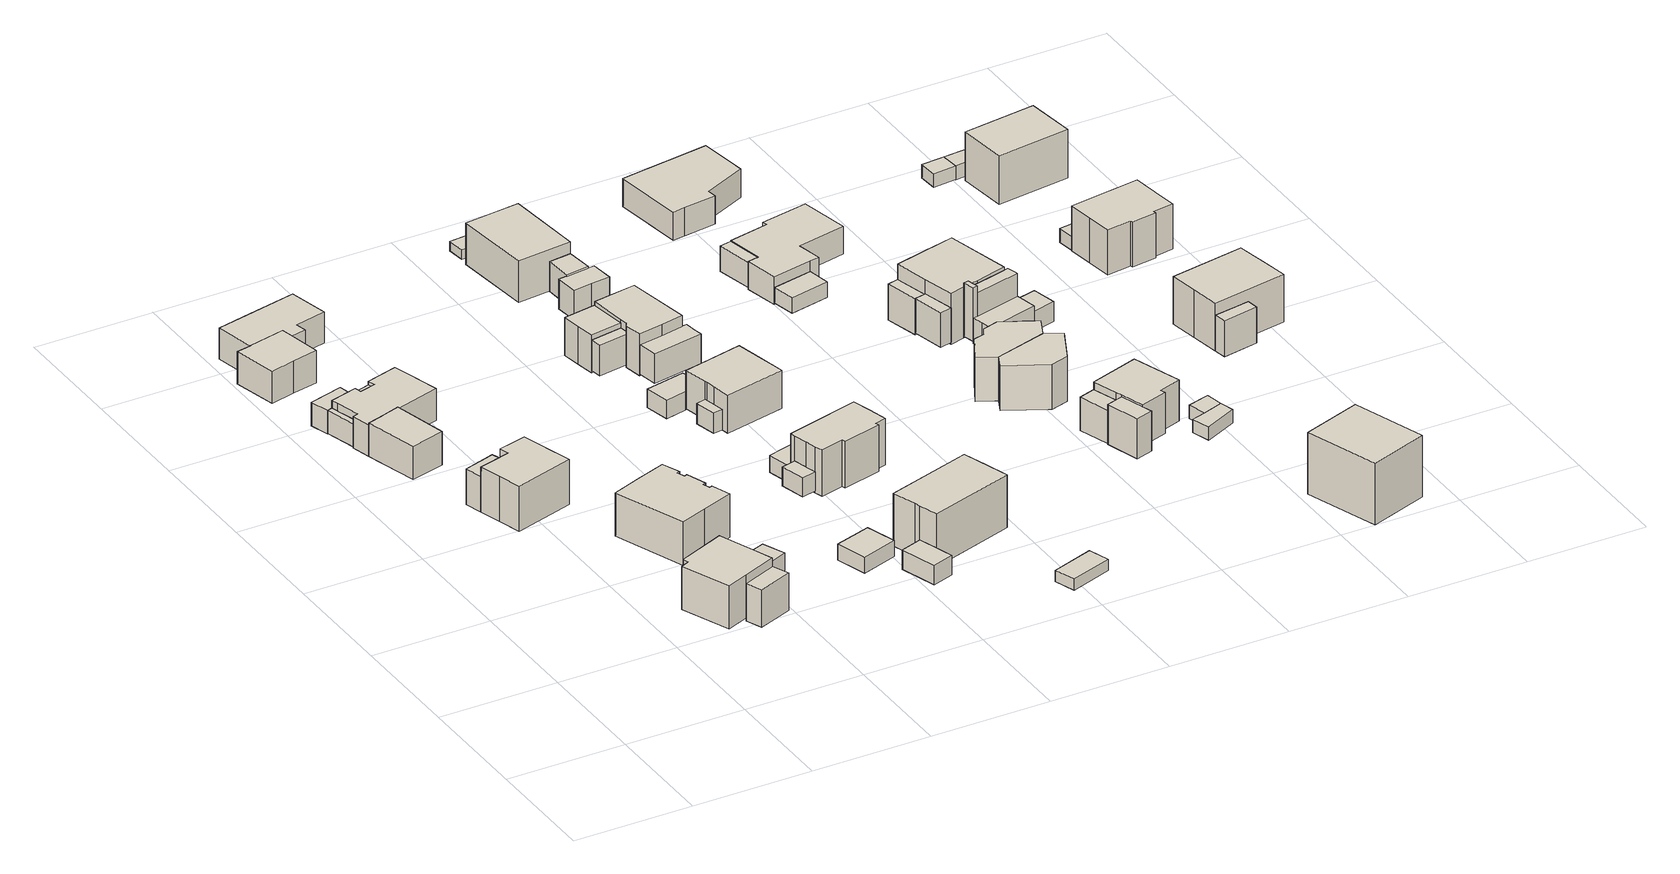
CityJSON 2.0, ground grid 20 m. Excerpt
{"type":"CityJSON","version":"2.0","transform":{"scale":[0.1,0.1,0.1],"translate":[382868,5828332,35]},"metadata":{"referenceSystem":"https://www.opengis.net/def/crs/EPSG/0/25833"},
"CityObjects":{
"building1":{"type":"Building","attributes":{"Gemeindeschluessel":"11000012","BezugspunktDach":"2200","function":"51009_1610","measuredHeight":3.95,"storeysAboveGround":0},"address":[{"country":"Germany","locality":"Berlin"}],"geometry":[{"type":"Solid","lod":"1","boundaries":[[[[0,1,2,3]],[[4,5,6,7]],[[4,7,3,2]],[[5,4,2,1]],[[6,5,1,0]],[[7,6,0,3]]]]}]},
"building2":{"type":"Building","attributes":{"Gemeindeschluessel":"11000012","BezugspunktDach":"2200","function":"31001_2463","measuredHeight":4.08,"storeysAboveGround":1},"address":[{"country":"Germany","locality":"Berlin","thoroughfareNumber":"12 (1)","thoroughfareName":"Schickstraße"}],"geometry":[{"type":"Solid","lod":"1","boundaries":[[[[3,2,8,9,10]],[[11,12,13,14,15]],[[11,15,10,9]],[[12,11,9,8]],[[13,12,8,2]],[[14,13,2,3]],[[15,14,3,10]]]]}]},
"building3":{"type":"Building","attributes":{"Gemeindeschluessel":"11000012","function":"31001_1010"},"address":[{"country":"Germany","locality":"Berlin","thoroughfareNumber":"10","thoroughfareName":"Schickstraße"}],"children":["building3-1","building3-2"]},
"building3-1":{"type":"BuildingPart","attributes":{"BezugspunktDach":"2200","measuredHeight":10.49,"storeysAboveGround":2},"parents":["building3"],"geometry":[{"type":"MultiSurface","lod":"1","boundaries":[[[16,17,18,19,20,21,22,23]],[[24,25,26,27,28,29,30,31]],[[32,33,34,35,36,23,22]],[[37,33,22,21]],[[26,25,21,20]],[[27,26,20,19]],[[28,27,19,18]],[[29,28,18,17]],[[30,29,17,16]],[[31,30,16,23]],[[24,38,34,33,32]],[[38,31,36,35,34]],[[39,40,25,37]],[[25,24,41,33,37]]]}]},
"building3-2":{"type":"BuildingPart","attributes":{"BezugspunktDach":"2200","measuredHeight":6.55,"storeysAboveGround":2},"parents":["building3"],"geometry":[{"type":"Solid","lod":"1","boundaries":[[[[35,34,33,37,39,42,43]],[[44,40,25,24,38,31,45]],[[44,45,43,42]],[[40,44,42,39]],[[25,40,39,37]],[[25,37,25,24]],[[45,31,35,43]],[[24,25,37,33]],[[38,24,33,34]],[[31,38,34,35]]]]}]},
"building4":{"type":"Building","attributes":{"Gemeindeschluessel":"11000012","function":"31001_1010"},"address":[{"country":"Germany","locality":"Berlin","thoroughfareNumber":"12","thoroughfareName":"Schickstraße"}],"children":["building4-1","building4-2"]},
"building4-1":{"type":"BuildingPart","attributes":{"BezugspunktDach":"2200","measuredHeight":6.84,"storeysAboveGround":1},"parents":["building4"],"geometry":[{"type":"MultiSurface","lod":"1","boundaries":[[[46,47,48,49,50,51,52,53,54,55,56,57,58,59]],[[60,61,62,63,64,65,66,67,68,69,70,71,72,73]],[[60,73,59,58]],[[61,60,58,57]],[[62,61,57,56]],[[63,62,56,55]],[[64,63,55,54]],[[65,64,54,53]],[[66,65,53,52]],[[67,66,52,51]],[[67,74,68]],[[70,69,49,48]],[[71,70,48,47]],[[72,71,47,46]],[[73,72,46,59]],[[68,74,75,50]],[[51,75,74,67]],[[69,68,50,49]]]}]},
"building4-2":{"type":"BuildingPart","attributes":{"BezugspunktDach":"2200","measuredHeight":7.08,"storeysAboveGround":1},"parents":["building4"],"geometry":[{"type":"MultiSurface","lod":"1","boundaries":[[[76,77,78,79,80]],[[74,67,81,82,69]],[[75,50,49,69,80,79]],[[74,69,68]],[[67,74,79,78],[67,51,75,74]],[[81,67,78,77]],[[82,81,77,76]],[[69,82,76,80]],[[74,68,50,75]],[[68,69,49,50]],[[75,51,67,74]]]}]},
"building5":{"type":"Building","attributes":{"Gemeindeschluessel":"11000012","function":"31001_1010"},"address":[{"country":"Germany","locality":"Berlin","thoroughfareNumber":"6","thoroughfareName":"Schickstraße"}],"children":["building5-1","building5-2"]},
"building5-1":{"type":"BuildingPart","attributes":{"BezugspunktDach":"2200","measuredHeight":8.29,"storeysAboveGround":1},"parents":["building5"],"geometry":[{"type":"MultiSurface","lod":"1","boundaries":[[[83,84,85,86,87,88,89,90,91]],[[92,93,94,95,96,97,98,99,100]],[[92,100,91,90]],[[93,92,90,89]],[[94,93,89,88]],[[95,94,88,87]],[[96,95,87,86]],[[101,102,96,86,85]],[[98,97,85,84]],[[99,98,84,83]],[[100,99,83,91]],[[103,97,96,102,101]]]}]},
"building5-2":{"type":"BuildingPart","attributes":{"BezugspunktDach":"2200","measuredHeight":6.7,"storeysAboveGround":1},"parents":["building5"],"geometry":[{"type":"MultiSurface","lod":"1","boundaries":[[[101,104,105,102]],[[106,107,97,96]],[[106,96,102,105]],[[107,106,105,104]],[[97,107,104,101]],[[108,96,97,101,102]]]}]},
"building6":{"type":"Building","attributes":{"Gemeindeschluessel":"11000012","BezugspunktDach":"2200","function":"51009_1610","measuredHeight":4.74,"storeysAboveGround":0},"address":[{"country":"Germany","locality":"Berlin"}],"geometry":[{"type":"Solid","lod":"1","boundaries":[[[[109,110,111,112]],[[113,114,115,12]],[[113,12,112,111]],[[114,113,111,110]],[[115,114,110,109]],[[12,115,109,112]]]]}]},
"building7":{"type":"Building","attributes":{"Gemeindeschluessel":"11000012","BezugspunktDach":"2200","function":"31001_2463","measuredHeight":6.43,"storeysAboveGround":1},"address":[{"country":"Germany","locality":"Berlin","thoroughfareNumber":"6 (1)","thoroughfareName":"Schickstraße"}],"geometry":[{"type":"Solid","lod":"1","boundaries":[[[[116,117,118,119]],[[120,121,122,123]],[[120,123,119,118]],[[121,120,118,117]],[[122,121,117,116]],[[123,122,116,119]]]]}]},
"building8":{"type":"Building","attributes":{"Gemeindeschluessel":"11000012","function":"31001_1010"},"address":[{"country":"Germany","locality":"Berlin","thoroughfareNumber":"14","thoroughfareName":"Schickstraße"}],"children":["building8-1","building8-2"]},
"building8-1":{"type":"BuildingPart","attributes":{"BezugspunktDach":"2200","measuredHeight":6.69,"storeysAboveGround":1},"parents":["building8"],"geometry":[{"type":"MultiSurface","lod":"1","boundaries":[[[124,125,126,127,128,129,130,131,132]],[[133,134,135,136,137,138,139,140,141]],[[133,141,132,131]],[[134,133,131,130]],[[135,134,130,129]],[[136,135,129,128]],[[137,136,128,127]],[[138,137,127,126]],[[139,138,139,125]],[[141,140,124,132]],[[126,125,139,138]],[[142,140,139,125,124]]]}]},
"building8-2":{"type":"BuildingPart","attributes":{"BezugspunktDach":"2200","measuredHeight":6.7,"storeysAboveGround":1},"parents":["building8"],"geometry":[{"type":"MultiSurface","lod":"1","boundaries":[[[143,144,145,146,147,148,149,150]],[[151,140,139,138,152,153,154,155]],[[151,155,150,149]],[[140,151,149,148]],[[156,125,124,157,148,147]],[[126,125,147,146]],[[152,138,146,145]],[[153,152,145,144]],[[154,153,144,143]],[[155,154,143,150]],[[139,140,157,124,125,156]],[[138,158,139,125,126]]]}]},
"building9":{"type":"Building","attributes":{"Gemeindeschluessel":"11000012","BezugspunktDach":"2200","function":"31001_1010","measuredHeight":9.33,"storeysAboveGround":1},"address":[{"country":"Germany","locality":"Berlin","thoroughfareNumber":"8, 8A","thoroughfareName":"Schickstraße"}],"geometry":[{"type":"Solid","lod":"1","boundaries":[[[[159,160,161,162,163,164,165,166,167,168,169,170,171,172]],[[173,174,175,176,177,178,179,180,181,182,183,184,185,186]],[[173,186,172,171]],[[174,173,171,170]],[[175,174,170,169]],[[176,175,169,168]],[[177,176,168,167]],[[178,177,167,166]],[[179,178,166,165]],[[180,179,165,164]],[[181,180,164,163]],[[182,181,163,162]],[[183,182,162,161]],[[184,183,161,160]],[[185,184,160,159]],[[186,185,159,172]]]]}]},
"building10":{"type":"Building","attributes":{"Gemeindeschluessel":"11000012","BezugspunktDach":"2200","function":"51009_1610","measuredHeight":5.47,"storeysAboveGround":0},"address":[{"country":"Germany","locality":"Berlin"}],"geometry":[{"type":"Solid","lod":"1","boundaries":[[[[187,188,189,190]],[[175,178,177,176]],[[175,176,190,189]],[[178,175,189,188]],[[177,178,188,187]],[[176,177,187,190]]]]}]},
"building11":{"type":"Building","attributes":{"Gemeindeschluessel":"11000012","BezugspunktDach":"2200","function":"51009_1610","measuredHeight":3,"storeysAboveGround":0},"address":[{"country":"Germany","locality":"Berlin"}],"geometry":[{"type":"Solid","lod":"1","boundaries":[[[[191,192,193,194]],[[179,182,181,180]],[[179,180,194,193]],[[182,179,193,192]],[[181,182,192,191]],[[180,181,191,194]]]]}]},
"building12":{"type":"Building","attributes":{"Gemeindeschluessel":"11000012","BezugspunktDach":"2200","function":"31001_2000","measuredHeight":2.71,"storeysAboveGround":1},"address":[{"country":"Germany","locality":"Berlin","thoroughfareNumber":"3 (1)","thoroughfareName":"Riemerstraße"}],"geometry":[{"type":"Solid","lod":"1","boundaries":[[[[195,196,197,198]],[[199,200,201,202]],[[199,202,198,197]],[[200,199,197,196]],[[201,200,196,195]],[[202,201,195,198]]]]}]},
"building13":{"type":"Building","attributes":{"Gemeindeschluessel":"11000012","BezugspunktDach":"2200","function":"51009_1610","measuredHeight":3.24,"storeysAboveGround":0},"address":[{"country":"Germany","locality":"Berlin"}],"geometry":[{"type":"Solid","lod":"1","boundaries":[[[[203,204,205,206,207]],[[208,209,210,211,212]],[[208,212,207,206]],[[209,208,206,205]],[[210,209,205,204]],[[211,210,204,203]],[[212,211,203,207]]]]}]},
"building14":{"type":"Building","attributes":{"Gemeindeschluessel":"11000012","BezugspunktDach":"2200","function":"51009_1610","measuredHeight":3.25,"storeysAboveGround":0},"address":[{"country":"Germany","locality":"Berlin"}],"geometry":[{"type":"Solid","lod":"1","boundaries":[[[[213,214,215,216]],[[217,218,219,220]],[[217,220,216,215]],[[218,217,215,214]],[[219,218,214,213]],[[220,219,213,216]]]]}]},
"building15":{"type":"Building","attributes":{"Gemeindeschluessel":"11000012","BezugspunktDach":"2200","function":"51009_1610","measuredHeight":3.51,"storeysAboveGround":0},"address":[{"country":"Germany","locality":"Berlin"}],"geometry":[{"type":"Solid","lod":"1","boundaries":[[[[221,222,223,224]],[[225,226,227,228]],[[225,228,224,223]],[[226,225,223,222]],[[227,226,222,221]],[[228,227,221,224]]]]}]},
"building16":{"type":"Building","attributes":{"Gemeindeschluessel":"11000012","BezugspunktDach":"2200","function":"31001_2463","measuredHeight":3.1,"storeysAboveGround":1},"address":[{"country":"Germany","locality":"Berlin","thoroughfareNumber":"7 (1)","thoroughfareName":"Riemerstraße"}],"geometry":[{"type":"Solid","lod":"1","boundaries":[[[[229,230,231,232,233]],[[234,235,236,237,238]],[[234,238,233,232]],[[235,234,232,231]],[[236,235,231,230]],[[237,236,230,229]],[[238,237,229,233]]]]}]},
"building17":{"type":"Building","attributes":{"Gemeindeschluessel":"11000012","BezugspunktDach":"2200","function":"31001_2463","measuredHeight":2.88,"storeysAboveGround":1},"address":[{"country":"Germany","locality":"Berlin","thoroughfareNumber":"5 (1)","thoroughfareName":"Riemerstraße"}],"geometry":[{"type":"Solid","lod":"1","boundaries":[[[[239,240,241,242,243]],[[244,245,246,247,248]],[[244,248,243,242]],[[245,244,242,241]],[[246,245,241,240]],[[247,246,240,239]],[[248,247,239,243]]]]}]},
"building18":{"type":"Building","attributes":{"Gemeindeschluessel":"11000012","BezugspunktDach":"2200","function":"51009_1610","measuredHeight":5.22,"storeysAboveGround":0},"address":[{"country":"Germany","locality":"Berlin"}],"geometry":[{"type":"Solid","lod":"1","boundaries":[[[[249,250,251,252,253]],[[254,255,256,257,258]],[[254,258,253,252]],[[255,254,252,251]],[[256,255,251,250]],[[257,256,250,249]],[[258,257,249,253]]]]}]},
"building19":{"type":"Building","attributes":{"Gemeindeschluessel":"11000012","BezugspunktDach":"2200","function":"31001_1010","measuredHeight":10.96,"storeysAboveGround":1},"address":[{"country":"Germany","locality":"Berlin","thoroughfareNumber":"3","thoroughfareName":"Riemerstraße"}],"geometry":[{"type":"Solid","lod":"1","boundaries":[[[[259,260,261,262,263,264,265]],[[266,267,268,269,270,271,272]],[[266,272,265,264]],[[267,266,264,263]],[[268,267,263,262]],[[269,268,262,261]],[[270,269,261,260]],[[271,270,260,259]],[[272,271,259,265]]]]}]},
"building20":{"type":"Building","attributes":{"Gemeindeschluessel":"11000012","BezugspunktDach":"2200","function":"31001_1010","measuredHeight":9.68,"storeysAboveGround":1},"address":[{"country":"Germany","locality":"Berlin","thoroughfareNumber":"5","thoroughfareName":"Riemerstraße"}],"geometry":[{"type":"Solid","lod":"1","boundaries":[[[[273,274,275,276,277,278,279,280,281,282,283,284,285]],[[245,286,287,288,289,290,291,292,293,294,295,296,246]],[[245,246,285,284]],[[286,245,284,283]],[[287,286,283,282]],[[288,287,282,281]],[[289,288,281,280]],[[290,289,280,279]],[[291,290,279,278]],[[292,291,278,277]],[[293,292,277,276]],[[294,293,276,275]],[[295,294,275,274]],[[296,295,274,273]],[[246,296,273,285]]]]}]},
"building21":{"type":"Building","attributes":{"Gemeindeschluessel":"11000012","BezugspunktDach":"2200","function":"31001_1010","measuredHeight":7.96,"storeysAboveGround":1},"address":[{"country":"Germany","locality":"Berlin","thoroughfareNumber":"7","thoroughfareName":"Riemerstraße"}],"geometry":[{"type":"Solid","lod":"1","boundaries":[[[[297,298,299,300,301,302,303,304,305]],[[306,307,308,309,310,311,312,225,313]],[[306,313,305,304]],[[307,306,304,303]],[[308,307,303,302]],[[309,308,302,301]],[[310,309,301,300]],[[311,310,300,299]],[[312,311,299,298]],[[225,312,298,297]],[[313,225,297,305]]]]}]},
"building22":{"type":"Building","attributes":{"Gemeindeschluessel":"11000012","function":"31001_1010"},"address":[{"country":"Germany","locality":"Berlin","thoroughfareNumber":"9","thoroughfareName":"Riemerstraße"}],"children":["building22-1","building22-2"]},
"building22-1":{"type":"BuildingPart","attributes":{"BezugspunktDach":"2200","measuredHeight":8.81,"storeysAboveGround":1},"parents":["building22"],"geometry":[{"type":"Solid","lod":"1","boundaries":[[[[314,315,316,317,318,319,320,321,322]],[[323,324,325,326,327,328,329,330,331]],[[323,331,322,321]],[[324,323,321,320]],[[325,324,320,319]],[[326,325,319,318]],[[327,326,318,317]],[[328,327,317,316]],[[329,328,316,315]],[[330,329,315,314]],[[331,330,314,322]]]]}]},
"building22-2":{"type":"BuildingPart","attributes":{"BezugspunktDach":"2200","measuredHeight":7.16,"storeysAboveGround":1},"parents":["building22"],"geometry":[{"type":"Solid","lod":"1","boundaries":[[[[332,333,334,335,336,337]],[[331,338,330,339,340,341]],[[331,341,337,336]],[[338,331,336,335]],[[330,338,335,334]],[[339,330,334,333]],[[340,339,333,332]],[[341,340,332,337]]]]}]},
"building23":{"type":"Building","attributes":{"Gemeindeschluessel":"11000012","BezugspunktDach":"2200","function":"31001_2463","measuredHeight":1.86,"storeysAboveGround":1},"address":[{"country":"Germany","locality":"Berlin","thoroughfareNumber":"11 (1)","thoroughfareName":"Holwedestraße"}],"geometry":[{"type":"Solid","lod":"1","boundaries":[[[[342,343,344,345]],[[346,347,348,349]],[[346,349,345,344]],[[347,346,344,343]],[[348,347,343,342]],[[349,348,342,345]]]]}]},
"building24":{"type":"Building","attributes":{"Gemeindeschluessel":"11000012","BezugspunktDach":"2200","function":"31001_2463","measuredHeight":6.22,"storeysAboveGround":1},"address":[{"country":"Germany","locality":"Berlin","thoroughfareNumber":"9 (1)","thoroughfareName":"Riemerstraße"}],"geometry":[{"type":"Solid","lod":"1","boundaries":[[[[350,351,352,353,354,355]],[[356,357,358,359,360,361]],[[356,361,355,354]],[[357,356,354,353]],[[358,357,353,352]],[[359,358,352,351]],[[360,359,351,350]],[[361,360,350,355]]]]}]},
"building25":{"type":"Building","attributes":{"Gemeindeschluessel":"11000012","function":"31001_1010"},"address":[{"country":"Germany","locality":"Berlin","thoroughfareNumber":"11","thoroughfareName":"Riemerstraße"}],"children":["building25-1","building25-2"]},
"building25-1":{"type":"BuildingPart","attributes":{"BezugspunktDach":"2200","measuredHeight":9.19,"storeysAboveGround":1},"parents":["building25"],"geometry":[{"type":"Solid","lod":"1","boundaries":[[[[362,363,364,365,366]],[[367,368,369,370,371]],[[367,371,366,365]],[[368,367,365,364]],[[369,368,364,363]],[[370,369,363,362],[372,373,374,369]],[[371,370,362,366]],[[373,372,369,374]]]]}]},
"building25-2":{"type":"BuildingPart","attributes":{"BezugspunktDach":"2200","measuredHeight":5.11,"storeysAboveGround":1},"parents":["building25"],"geometry":[{"type":"Solid","lod":"1","boundaries":[[[[375,376,374,373]],[[369,377,378,372]],[[377,369,374,376]],[[378,377,376,375]],[[372,378,375,373]],[[373,374,369,372]]]]}]},
"building26":{"type":"Building","attributes":{"Gemeindeschluessel":"11000012","BezugspunktDach":"2200","function":"31001_2000","measuredHeight":1.62,"storeysAboveGround":1},"address":[{"country":"Germany","locality":"Berlin","thoroughfareNumber":"11 (2)","thoroughfareName":"Riemerstraße"}],"geometry":[{"type":"Solid","lod":"1","boundaries":[[[[379,380,381,382]],[[383,384,385,386]],[[383,386,382,381]],[[384,383,381,380]],[[385,384,380,379]],[[386,385,379,382]]]]}]},
"building27":{"type":"Building","attributes":{"Gemeindeschluessel":"11000012","BezugspunktDach":"2200","function":"31001_2463","measuredHeight":6.53,"storeysAboveGround":1},"address":[{"country":"Germany","locality":"Berlin","thoroughfareNumber":"11 (1)","thoroughfareName":"Riemerstraße"}],"geometry":[{"type":"Solid","lod":"1","boundaries":[[[[387,388,389,390,391,392,393]],[[394,395,396,397,398,399,400]],[[394,400,393,392]],[[395,394,392,391]],[[396,395,391,390]],[[397,396,390,389]],[[398,397,389,388]],[[399,398,388,387]],[[400,399,387,393]]]]}]},
"building28":{"type":"Building","attributes":{"Gemeindeschluessel":"11000012","BezugspunktDach":"2200","function":"51009_1610","measuredHeight":4.33,"storeysAboveGround":0},"address":[{"country":"Germany","locality":"Berlin"}],"geometry":[{"type":"Solid","lod":"1","boundaries":[[[[401,402,403,404]],[[405,406,407,408]],[[405,408,404,403]],[[406,405,403,402]],[[407,406,402,401]],[[408,407,401,404]]]]}]},
"building29":{"type":"Building","attributes":{"Gemeindeschluessel":"11000012","BezugspunktDach":"2200","function":"31001_2000","measuredHeight":3.02,"storeysAboveGround":1},"address":[{"country":"Germany","locality":"Berlin","thoroughfareNumber":"10 (1)","thoroughfareName":"Riemerstraße"}],"geometry":[{"type":"Solid","lod":"1","boundaries":[[[[409,410,411,412,413]],[[414,415,416,417,418]],[[414,418,413,412]],[[415,414,412,411]],[[416,415,411,410]],[[417,416,410,409]],[[418,417,409,413]]]]}]},
"building30":{"type":"Building","attributes":{"Gemeindeschluessel":"11000012","BezugspunktDach":"2200","function":"51009_1610","measuredHeight":8.72,"storeysAboveGround":0},"address":[{"country":"Germany","locality":"Berlin"}],"geometry":[{"type":"Solid","lod":"1","boundaries":[[[[419,420,421,422,423]],[[424,425,426,427,428]],[[424,428,423,422]],[[425,424,422,421]],[[426,425,421,420]],[[427,426,420,419]],[[428,427,419,423]]]]}]},
"building31":{"type":"Building","attributes":{"Gemeindeschluessel":"11000012","BezugspunktDach":"2200","function":"31001_1010","measuredHeight":7.58,"storeysAboveGround":2},"address":[{"country":"Germany","locality":"Berlin","thoroughfareNumber":"6","thoroughfareName":"Riemerstraße"}],"geometry":[{"type":"Solid","lod":"1","boundaries":[[[[429,430,431,432,433,434]],[[435,436,437,438,439,440]],[[435,440,434,433]],[[436,435,433,432]],[[437,436,432,431]],[[438,437,431,430]],[[439,438,430,429]],[[440,439,429,434]]]]}]},
"building32":{"type":"Building","attributes":{"Gemeindeschluessel":"11000012","function":"31001_1010"},"address":[{"country":"Germany","locality":"Berlin","thoroughfareNumber":"6A","thoroughfareName":"Riemerstraße"}],"children":["building32-1","building32-2"]},
"building32-1":{"type":"BuildingPart","attributes":{"BezugspunktDach":"2200","measuredHeight":7.43,"storeysAboveGround":2},"parents":["building32"],"geometry":[{"type":"Solid","lod":"1","boundaries":[[[[433,432,441,442,443,444,445,446,447,448]],[[449,450,451,452,453,454,455,456,457,458]],[[449,458,448,447]],[[450,449,447,446]],[[451,450,446,445]],[[452,451,445,444]],[[453,452,444,443]],[[454,453,443,442],[459,460,461,462]],[[455,454,442,441]],[[456,455,441,432]],[[457,456,432,433]],[[458,457,433,448]],[[461,460,459,462]]]]}]},
"building32-2":{"type":"BuildingPart","attributes":{"BezugspunktDach":"2200","measuredHeight":3,"storeysAboveGround":2},"parents":["building32"],"geometry":[{"type":"Solid","lod":"1","boundaries":[[[[461,463,462]],[[464,460,459]],[[464,459,462,463]],[[460,464,463,461]],[[459,460,461,462]]]]}]},
"building33":{"type":"Building","attributes":{"Gemeindeschluessel":"11000012","BezugspunktDach":"2200","function":"51009_1610","measuredHeight":6.61,"storeysAboveGround":0},"address":[{"country":"Germany","locality":"Berlin"}],"geometry":[{"type":"Solid","lod":"1","boundaries":[[[[465,466,467,468]],[[469,470,471,472]],[[469,472,468,467]],[[470,469,467,466]],[[471,470,466,465]],[[472,471,465,468]]]]}]},
"building34":{"type":"Building","attributes":{"Gemeindeschluessel":"11000012","BezugspunktDach":"2200","function":"31001_1010","measuredHeight":4.66,"storeysAboveGround":1},"address":[{"country":"Germany","locality":"Berlin","thoroughfareNumber":"10","thoroughfareName":"Riemerstraße"}],"geometry":[{"type":"Solid","lod":"1","boundaries":[[[[473,474,475,476,477,478,479,480,481,482,483]],[[484,485,486,487,488,489,490,491,492,493,494]],[[484,494,483,482]],[[485,484,482,481]],[[486,485,481,480]],[[487,486,480,479]],[[488,487,479,478]],[[489,488,478,477]],[[490,489,477,476]],[[491,490,476,475]],[[492,491,475,474]],[[493,492,474,473]],[[494,493,473,483]]]]}]},
"building35":{"type":"Building","attributes":{"Gemeindeschluessel":"11000012","BezugspunktDach":"2200","function":"31001_1010","measuredHeight":4.86,"storeysAboveGround":1},"address":[{"country":"Germany","locality":"Berlin","thoroughfareNumber":"12","thoroughfareName":"Riemerstraße"}],"geometry":[{"type":"Solid","lod":"1","boundaries":[[[[495,496,497,498,499,500,501]],[[502,503,504,505,506,507,508]],[[502,508,501,500]],[[503,502,500,499]],[[504,503,499,498]],[[505,504,498,497]],[[506,505,497,496]],[[507,506,496,495]],[[508,507,495,501]]]]}]},
"building36":{"type":"Building","attributes":{"Gemeindeschluessel":"11000012","function":"31001_1010"},"address":[{"country":"Germany","locality":"Berlin","thoroughfareNumber":"4","thoroughfareName":"Riemerstraße"}],"children":["building36-1","building36-2"]},
"building36-1":{"type":"BuildingPart","attributes":{"BezugspunktDach":"2200","measuredHeight":8.83,"storeysAboveGround":1},"parents":["building36"],"geometry":[{"type":"MultiSurface","lod":"1","boundaries":[[[509,510,511,512,513,514,515,516,517]],[[518,519,520,521,522,523,524,525,526]],[[518,526,517,516]],[[519,518,516,515]],[[520,519,515,514]],[[521,520,514,513]],[[522,521,513,512]],[[523,522,512,511]],[[524,523,511,510]],[[527,528,510,509]],[[529,527,509,517]],[[525,524,528,527]],[[526,525,527,529]]]}]},
"building36-2":{"type":"BuildingPart","attributes":{"BezugspunktDach":"2200","measuredHeight":5.79,"storeysAboveGround":1},"parents":["building36"],"geometry":[{"type":"Solid","lod":"1","boundaries":[[[[530,528,529,531]],[[526,524,532,533]],[[526,533,531,529]],[[532,524,528,530]],[[533,532,530,531]],[[524,526,529,528]]]]}]},
"building37":{"type":"Building","attributes":{"Gemeindeschluessel":"11000012","BezugspunktDach":"2200","function":"51009_1610","measuredHeight":9.15,"storeysAboveGround":0},"address":[{"country":"Germany","locality":"Berlin"}],"geometry":[{"type":"Solid","lod":"1","boundaries":[[[[534,535,536,537]],[[538,539,540,541]],[[538,541,537,536]],[[539,538,536,535]],[[540,539,535,534]],[[541,540,534,537]]]]}]},
"building38":{"type":"Building","attributes":{"Gemeindeschluessel":"11000012","function":"31001_1010"},"address":[{"country":"Germany","locality":"Berlin","thoroughfareNumber":"8","thoroughfareName":"Riemerstraße"}],"children":["building38-1","building38-2","building38-3"]},
"building38-1":{"type":"BuildingPart","attributes":{"BezugspunktDach":"2200","measuredHeight":11.2,"storeysAboveGround":2},"parents":["building38"],"geometry":[{"type":"MultiSurface","lod":"1","boundaries":[[[542,543,544,545,546,547,548,549,550,551]],[[552,553,554,555,556,557,558,559,560,561]],[[552,561,551,550]],[[553,552,550,549]],[[554,553,549,548]],[[562,563,548,547]],[[556,555,547,546],[562,555,556,564]],[[557,556,546,545]],[[558,557,545,544]],[[559,558,544,543]],[[560,559,543,542]],[[565,566,567,542,551]],[[555,554,563,562]],[[556,555,562,564]],[[561,568,560,567,566,565]]]}]},
"building38-2":{"type":"BuildingPart","attributes":{"BezugspunktDach":"2200","measuredHeight":8.13,"storeysAboveGround":2},"parents":["building38"],"geometry":[{"type":"MultiSurface","lod":"1","boundaries":[[[569,570,571,572,573,563,564]],[[554,574,575,576,577,557,556]],[[556,564,562,555,578]],[[574,554,563,573]],[[575,574,573,572]],[[576,575,572,571]],[[577,576,571,570]],[[557,577,570,569]],[[556,557,569,564]],[[554,578,555,562,563]]]}]},
"building38-3":{"type":"BuildingPart","attributes":{"BezugspunktDach":"2200","measuredHeight":6.07,"storeysAboveGround":2},"parents":["building38"],"geometry":[{"type":"Solid","lod":"1","boundaries":[[[[579,567,566,580]],[[561,560,581,582]],[[561,582,580,566]],[[581,560,567,579]],[[582,581,579,580]],[[560,561,566,567]]]]}]},
"building39":{"type":"Building","attributes":{"Gemeindeschluessel":"11000012","BezugspunktDach":"2200","function":"31001_2000","measuredHeight":4.93,"storeysAboveGround":1},"address":[{"country":"Germany","locality":"Berlin","thoroughfareNumber":"8 (1)","thoroughfareName":"Riemerstraße"}],"geometry":[{"type":"Solid","lod":"1","boundaries":[[[[583,584,585,586,587,588,589]],[[590,591,592,593,594,595,596]],[[590,596,589,588]],[[591,590,588,587]],[[592,591,587,586]],[[593,592,586,585]],[[594,593,585,584]],[[595,594,584,583]],[[596,595,583,589]]]]}]},
"building40":{"type":"Building","attributes":{"Gemeindeschluessel":"11000012","BezugspunktDach":"2200","function":"31001_2000","measuredHeight":2.29,"storeysAboveGround":1},"address":[{"country":"Germany","locality":"Berlin","thoroughfareNumber":"4 (1)","thoroughfareName":"Riemerstraße"}],"geometry":[{"type":"Solid","lod":"1","boundaries":[[[[597,598,599,600,601]],[[602,603,604,605,606]],[[602,606,601,600]],[[603,602,600,599]],[[604,603,599,598]],[[605,604,598,597]],[[606,605,597,601]]]]}]},
"building41":{"type":"Building","attributes":{"Gemeindeschluessel":"11000012","BezugspunktDach":"2200","function":"31001_2000","measuredHeight":2.35,"storeysAboveGround":1},"address":[{"country":"Germany","locality":"Berlin","thoroughfareNumber":"4 (2)","thoroughfareName":"Riemerstraße"}],"geometry":[{"type":"Solid","lod":"1","boundaries":[[[[600,599,607,608]],[[609,603,602,610]],[[609,610,608,607]],[[603,609,607,599]],[[602,603,599,600]],[[610,602,600,608]]]]}]},
"building42":{"type":"Building","attributes":{"Gemeindeschluessel":"11000012","BezugspunktDach":"2200","function":"31001_1010","measuredHeight":13.04,"storeysAboveGround":2},"address":[{"country":"Germany","locality":"Berlin","thoroughfareNumber":"15","thoroughfareName":"Holwedestraße"}],"geometry":[{"type":"Solid","lod":"1","boundaries":[[[[611,612,613,614]],[[615,616,617,618]],[[615,618,614,613]],[[616,615,613,612]],[[617,616,612,611]],[[618,617,611,614]]]]}]},
"building43":{"type":"Building","attributes":{"Gemeindeschluessel":"11000012","BezugspunktDach":"2200","function":"31001_2000","measuredHeight":3.96,"storeysAboveGround":1},"address":[{"country":"Germany","locality":"Berlin","thoroughfareNumber":"8 (2)","thoroughfareName":"Riemerstraße"}],"geometry":[{"type":"Solid","lod":"1","boundaries":[[[[619,620,621,622]],[[623,624,625,575]],[[623,575,622,621]],[[624,623,621,620]],[[625,624,620,619]],[[575,625,619,622]]]]}]},
"building44":{"type":"Building","attributes":{"Gemeindeschluessel":"11000012","BezugspunktDach":"2200","function":"31001_2463","measuredHeight":2.99,"storeysAboveGround":1},"address":[{"country":"Germany","locality":"Berlin","thoroughfareNumber":"15 (1)","thoroughfareName":"Holwedestraße"}],"geometry":[{"type":"Solid","lod":"1","boundaries":[[[[626,627,628,629]],[[630,631,632,633]],[[630,633,629,628]],[[631,630,628,627]],[[632,631,627,626]],[[633,632,626,629]]]]}]},
"building45":{"type":"Building","attributes":{"Gemeindeschluessel":"11000012","BezugspunktDach":"2200","function":"51009_1610","measuredHeight":2.29,"storeysAboveGround":0},"address":[{"country":"Germany","locality":"Berlin"}],"geometry":[{"type":"Solid","lod":"1","boundaries":[[[[634,635,636,637]],[[638,639,640,641]],[[638,641,637,636]],[[639,638,636,635]],[[640,639,635,634]],[[641,640,634,637]]]]}]},
"building46":{"type":"Building","attributes":{"Gemeindeschluessel":"11000012","function":"31001_1010"},"address":[{"country":"Germany","locality":"Berlin","thoroughfareNumber":"3","thoroughfareName":"Wachstraße"}],"children":["building46-1","building46-2"]},
"building46-1":{"type":"BuildingPart","attributes":{"BezugspunktDach":"2200","measuredHeight":10.17,"storeysAboveGround":1},"parents":["building46"],"geometry":[{"type":"MultiSurface","lod":"1","boundaries":[[[642,643,644,645,646,647]],[[648,649,650,651,652,653]],[[648,653,647,646]],[[649,648,646,645]],[[650,649,645,644]],[[651,654,655,656,657,650,644,643]],[[652,651,643,642]],[[653,652,642,647]],[[657,656,655,654,651]]]}]},
"building46-2":{"type":"BuildingPart","attributes":{"BezugspunktDach":"2200","measuredHeight":6.07,"storeysAboveGround":1},"parents":["building46"],"geometry":[{"type":"Solid","lod":"1","boundaries":[[[[658,659,655,654]],[[656,660,661,651]],[[660,656,655,659]],[[661,660,659,658]],[[651,661,658,654]],[[656,651,654,655]]]]}]},
"building47":{"type":"Building","attributes":{"Gemeindeschluessel":"11000012","BezugspunktDach":"2200","function":"31001_2463","measuredHeight":2.42,"storeysAboveGround":1},"address":[{"country":"Germany","locality":"Berlin","thoroughfareNumber":"5 (1)","thoroughfareName":"Wachstraße"}],"geometry":[{"type":"Solid","lod":"1","boundaries":[[[[662,663,664,665]],[[666,667,668,669]],[[666,669,665,664]],[[667,666,664,663]],[[668,667,663,662]],[[669,668,662,665]]]]}]},
"building48":{"type":"Building","attributes":{"Gemeindeschluessel":"11000012","BezugspunktDach":"2200","function":"31001_1010","measuredHeight":10.82,"storeysAboveGround":1},"address":[{"country":"Germany","locality":"Berlin","thoroughfareNumber":"5","thoroughfareName":"Wachstraße"}],"geometry":[{"type":"Solid","lod":"1","boundaries":[[[[670,671,672,673,674,675,676,677,678,679,680]],[[681,682,683,684,685,686,687,688,689,690,691]],[[681,691,680,679]],[[682,681,679,678]],[[683,682,678,677]],[[684,683,677,676]],[[685,684,676,675]],[[686,685,675,674]],[[687,686,674,673]],[[688,687,673,672]],[[689,688,672,671]],[[690,689,671,670]],[[691,690,670,680]]]]}]},
"building49":{"type":"Building","attributes":{"Gemeindeschluessel":"11000012","BezugspunktDach":"2200","function":"31001_2463","measuredHeight":2.37,"storeysAboveGround":1},"address":[{"country":"Germany","locality":"Berlin","thoroughfareNumber":"7 (1)","thoroughfareName":"Wachstraße"}],"geometry":[{"type":"Solid","lod":"1","boundaries":[[[[635,692,693,636]],[[694,695,696,697]],[[694,697,636,693]],[[695,694,693,692]],[[696,695,692,635]],[[697,696,635,636]]]]}]},
"building50":{"type":"Building","attributes":{"Gemeindeschluessel":"11000012","BezugspunktDach":"2200","function":"31001_1010","measuredHeight":9.57,"storeysAboveGround":2},"address":[{"country":"Germany","locality":"Berlin","thoroughfareNumber":"7","thoroughfareName":"Wachstraße"}],"geometry":[{"type":"Solid","lod":"1","boundaries":[[[[698,699,700,701]],[[702,703,704,705]],[[702,705,701,700]],[[703,702,700,699]],[[704,703,699,698]],[[705,704,698,701]]]]}]}
},
"vertices":[
[60,912,52],[69,914,52],[55,966,52],[46,963,52],[55,966,13],[69,914,13],[60,912,13],[46,963,13],
[101,979,52],[94,1011,52],[37,995,52],[94,1011,12],[101,979,12],[55,966,12],[46,963,12],[37,995,12],
[143,624,89],[154,586,89],[255,616,89],[244,653,89],[229,704,89],[182,692,89],[187,676,89],[132,661,89],[187,676,12],[182,692,12],[229,704,12],[244,653,12],[255,616,12],[154,586,12],[143,624,12],[132,661,12],[187,676,43],[187,676,73],[159,669,73],[132,661,73],[132,661,27],[182,692,73],[159,669,12],[177,706,73],[177,706,12],[187,676,16],
[151,698,73],[124,690,73],[151,698,12],[124,690,12],
[58,954,65],[69,914,65],[60,912,65],[68,880,65],[77,883,65],[127,898,65],[204,920,65],[185,989,65],[181,1002,65],[128,987,65],[132,975,65],[104,967,65],[101,979,65],[55,966,65],[101,979,11],[104,967,11],[132,975,11],[128,987,11],[181,1002,11],[185,989,11],[204,920,11],[127,898,11],[77,883,11],[68,880,11],[60,912,11],[69,914,11],[58,954,11],[55,966,11],[98,889,11],[98,889,65],
[92,791,68],[149,806,68],[127,898,68],[98,889,68],[68,880,68],[149,806,11],[92,791,11],
[286,197,84],[323,212,84],[380,235,84],[365,275,84],[348,319,84],[344,328,84],[265,296,84],[268,286,84],[253,279,84],[268,286,11],[265,296,11],[344,328,11],[348,319,11],[365,275,11],[380,235,11],[323,212,11],[286,197,11],[253,279,11],[380,235,78],[365,275,78],[380,235,15],
[408,247,78],[392,285,78],[392,285,11],[408,247,11],[365,275,42],
[104,967,59],[132,975,59],[128,987,59],[101,979,59],[128,987,12],[132,975,12],[104,967,12],
[334,185,70],[392,207,70],[380,235,70],[323,212,70],[380,235,6],[392,207,6],[334,185,6],[323,212,6],
[27,1157,65],[88,1171,65],[92,1152,65],[119,1158,65],[115,1177,65],[168,1189,65],[153,1256,65],[72,1238,65],[12,1225,65],[72,1238,12],[153,1256,12],[168,1189,12],[115,1177,12],[119,1158,12],[92,1152,12],[88,1171,12],[27,1157,12],[12,1225,12],[27,1157,56],
[18,1078,67],[60,1088,67],[103,1097,67],[92,1152,67],[88,1171,67],[27,1157,67],[27,1156,67],[1,1151,67],[27,1156,12],[103,1097,12],[60,1088,12],[18,1078,12],[1,1151,12],[88,1171,19],[27,1157,46],[92,1153,12],
[314,383,87],[360,400,87],[413,419,87],[401,451,87],[396,449,87],[392,461,87],[397,463,87],[385,497,87],[380,495,87],[375,508,87],[380,510,87],[368,540,87],[317,522,87],[269,504,87],[317,522,13],[368,540,13],[380,510,13],[375,508,13],[380,495,13],[385,497,13],[397,463,13],[392,461,13],[396,449,13],[401,451,13],[413,419,13],[360,400,13],[314,383,13],[269,504,13],
[380,495,68],[385,497,68],[380,510,68],[375,508,68],
[396,449,43],[401,451,43],[397,463,43],[392,461,43],
[535,235,39],[596,255,39],[580,306,39],[519,287,39],[580,306,12],[596,255,12],[535,235,12],[519,287,12],
[610,161,42],[646,173,42],[637,202,42],[627,234,42],[591,222,42],[627,234,9],[637,202,9],[646,173,9],[610,161,9],[591,222,9],
[558,460,49],[583,466,49],[572,508,49],[548,502,49],[572,508,17],[583,466,17],[558,460,17],[548,502,17],
[536,684,49],[552,687,49],[544,724,49],[528,720,49],[544,724,14],[552,687,14],[536,684,14],[528,720,14],
[498,757,43],[535,765,43],[566,772,43],[557,813,43],[489,799,43],[557,813,12],[566,772,12],[535,765,12],[498,757,12],[489,799,12],
[563,514,42],[570,516,42],[661,540,42],[652,576,42],[554,550,42],[652,576,13],[661,540,13],[570,516,13],[563,514,13],[554,550,13],
[471,907,66],[520,915,66],[524,922,66],[522,935,66],[468,926,66],[522,935,14],[524,922,14],[520,915,14],[471,907,14],[468,926,14],
[624,243,100],[627,234,100],[637,202,100],[781,248,100],[768,288,100],[755,329,100],[611,284,100],[755,329,10],[768,288,10],[781,248,10],[637,202,10],[627,234,10],[624,243,10],[611,284,10],
[572,508,92],[578,484,92],[583,466,92],[587,453,92],[626,463,92],[628,457,92],[694,474,92],[692,480,92],[711,485,92],[703,517,92],[694,549,92],[661,540,92],[570,516,92],[694,549,13],[703,517,13],[711,485,13],[692,480,13],[694,474,13],[628,457,13],[626,463,13],[587,453,13],[583,466,13],[578,484,13],[572,508,13],
[544,724,79],[545,720,79],[548,704,79],[554,674,79],[657,697,79],[647,742,79],[637,788,79],[566,772,79],[535,765,79],[566,772,14],[637,788,14],[647,742,14],[657,697,14],[554,674,14],[548,704,14],[545,720,14],[535,765,14],
[522,935,81],[524,922,81],[520,915,81],[525,885,81],[567,892,81],[605,900,81],[586,1009,81],[549,1003,81],[513,997,81],[549,1003,10],[586,1009,10],[605,900,10],[567,892,10],[525,885,10],[520,915,10],[524,922,10],[522,935,10],[513,997,10],
[463,957,75],[468,926,75],[522,935,75],[534,969,75],[513,997,75],[458,988,75],[534,969,10],[468,926,10],[463,957,10],[458,988,10],
[780,47,28],[851,71,28],[839,106,28],[768,82,28],[839,106,9],[851,71,9],[780,47,9],[768,82,9],
[531,851,63],[618,867,63],[615,884,63],[613,901,63],[605,900,63],[525,885,63],[605,900,13],[613,901,13],[615,884,13],[618,867,13],[531,851,13],[525,885,13],
[469,1144,86],[561,1154,86],[548,1286,86],[501,1281,86],[455,1276,86],[501,1281,15],[548,1286,15],[561,1154,15],[469,1144,15],[455,1276,15],[524,1150,15],[524,1150,66],[561,1154,66],
[527,1104,66],[566,1109,66],[566,1109,15],[527,1104,15],
[460,1297,27],[493,1300,27],[491,1330,27],[457,1327,27],[491,1330,11],[493,1300,11],[460,1297,11],[457,1327,11],
[517,1064,64],[548,1068,64],[580,1071,64],[576,1110,64],[533,1105,64],[527,1104,64],[513,1103,64],[527,1104,13],[533,1105,13],[576,1110,13],[580,1071,13],[548,1068,13],[517,1064,13],[513,1103,13],
[784,1021,55],[803,1025,55],[791,1085,55],[771,1081,55],[791,1085,12],[803,1025,12],[784,1021,12],[771,1081,12],
[804,926,38],[871,940,38],[864,978,38],[830,971,38],[796,964,38],[830,971,12],[864,978,12],[871,940,12],[804,926,12],[796,964,12],
[1042,323,78],[1071,332,78],[1066,349,78],[1053,389,78],[1025,380,78],[1053,389,10],[1066,349,10],[1071,332,10],[1042,323,10],[1025,380,10],
[1003,506,86],[1033,515,86],[1061,574,86],[1034,589,86],[946,564,86],[935,540,86],[946,564,10],[1034,589,10],[1061,574,10],[1033,515,10],[1003,506,10],[935,540,10],
[1049,622,86],[1026,634,86],[1000,647,86],[992,651,86],[965,643,86],[958,630,86],[939,625,86],[915,579,86],[939,625,11],[958,630,11],[965,643,11],[992,651,11],[1000,647,11],[1026,634,11],[1049,622,11],[1034,589,11],[946,564,11],[915,579,11],[1000,647,12],[1026,634,12],[1026,634,42],[1000,647,42],
[1020,652,42],[1020,652,12],
[942,729,75],[962,734,75],[949,787,75],[930,783,75],[949,787,16],[962,734,16],[942,729,16],[930,783,16],
[796,964,56],[864,978,56],[880,981,56],[871,1022,56],[954,1039,56],[937,1122,56],[857,1107,56],[859,1099,56],[791,1085,56],[803,1025,56],[784,1021,56],[803,1025,9],[791,1085,9],[859,1099,9],[857,1107,9],[937,1122,9],[954,1039,9],[871,1022,9],[880,981,9],[864,978,9],[796,964,9],[784,1021,9],
[755,1192,59],[776,1195,59],[831,1202,59],[829,1217,59],[901,1249,59],[889,1332,59],[738,1311,59],[889,1332,11],[901,1249,11],[829,1217,11],[831,1202,11],[776,1195,11],[755,1192,11],[738,1311,11],
[1050,399,81],[1053,389,81],[1066,349,81],[1112,364,81],[1109,372,81],[1147,385,81],[1133,426,81],[1119,468,81],[1036,441,81],[1119,468,11],[1133,426,11],[1147,385,11],[1109,372,11],[1112,364,11],[1066,349,11],[1053,389,11],[1050,399,11],[1036,441,11],[1050,399,68],[1053,389,68],[1036,441,68],
[1025,380,68],[1008,432,68],[1025,380,11],[1008,432,11],
[992,721,107],[1000,723,107],[995,742,107],[987,740,107],[995,742,16],[1000,723,16],[992,721,16],[987,740,16],
[949,787,100],[962,734,100],[987,740,100],[995,742,100],[995,743,100],[1014,747,100],[1066,760,100],[1040,870,100],[987,857,100],[935,844,100],[987,857,13],[1040,870,13],[1066,760,13],[1014,747,13],[995,743,13],[995,742,13],[987,740,13],[962,734,13],[949,787,13],[935,844,13],[1014,747,95],[1066,760,95],[995,743,95],[935,844,72],[935,844,74],[949,787,74],[936,842,13],
[995,742,95],[1000,723,95],[1078,743,95],[1077,748,95],[1073,762,95],[1073,762,13],[1077,748,13],[1078,743,13],[1000,723,13],[1049,756,13],
[930,783,74],[916,839,74],[930,783,13],[916,839,13],
[996,702,56],[1000,684,56],[1086,706,56],[1082,725,56],[1078,743,56],[1000,723,56],[992,721,56],[1000,723,12],[1078,743,12],[1082,725,12],[1086,706,12],[1000,684,12],[996,702,12],[992,721,12],
[1158,316,34],[1212,341,34],[1206,365,34],[1172,353,34],[1148,346,34],[1172,353,11],[1206,365,11],[1212,341,11],[1158,316,11],[1148,346,11],
[1200,394,34],[1163,383,34],[1200,394,11],[1163,383,11],
[1258,0,108],[1357,35,108],[1315,159,108],[1215,124,108],[1315,159,3],[1357,35,3],[1258,0,3],[1215,124,3],
[1086,706,47],[1124,716,47],[1115,757,47],[1077,748,47],[1115,757,13],[1124,716,13],[1086,706,13],
[1315,159,35],[1351,171,35],[1332,228,35],[1296,214,35],[1332,228,6],[1351,171,6],[1315,159,6],[1296,214,6],
[1159,1133,35],[1198,1137,35],[1195,1168,35],[1157,1165,35],[1195,1168,12],[1198,1137,12],[1159,1133,12],[1157,1165,12],
[1286,586,87],[1294,538,87],[1422,560,87],[1413,608,87],[1404,656,87],[1278,634,87],[1404,656,6],[1413,608,6],[1422,560,6],[1294,538,6],[1286,586,6],[1278,634,6],[1294,538,67],[1355,548,67],[1355,548,6],[1316,541,6],
[1298,517,67],[1358,528,67],[1358,528,6],[1298,517,6],
[1246,878,37],[1301,886,37],[1298,913,37],[1242,906,37],[1298,913,13],[1301,886,13],[1246,878,13],[1242,906,13],
[1252,836,89],[1258,793,89],[1300,799,89],[1301,795,89],[1343,800,89],[1342,805,89],[1377,810,89],[1371,853,89],[1365,895,89],[1301,886,89],[1246,878,89],[1301,886,12],[1365,895,12],[1371,853,12],[1377,810,12],[1342,805,12],[1343,800,12],[1301,795,12],[1300,799,12],[1258,793,12],[1252,836,12],[1246,878,12],
[1264,1145,35],[1260,1173,35],[1260,1173,11],[1264,1145,11],[1198,1137,11],[1195,1168,11],
[1219,1046,94],[1343,1061,94],[1332,1145,94],[1209,1129,94],[1332,1145,11],[1343,1061,11],[1219,1046,11],[1209,1129,11]
]}
